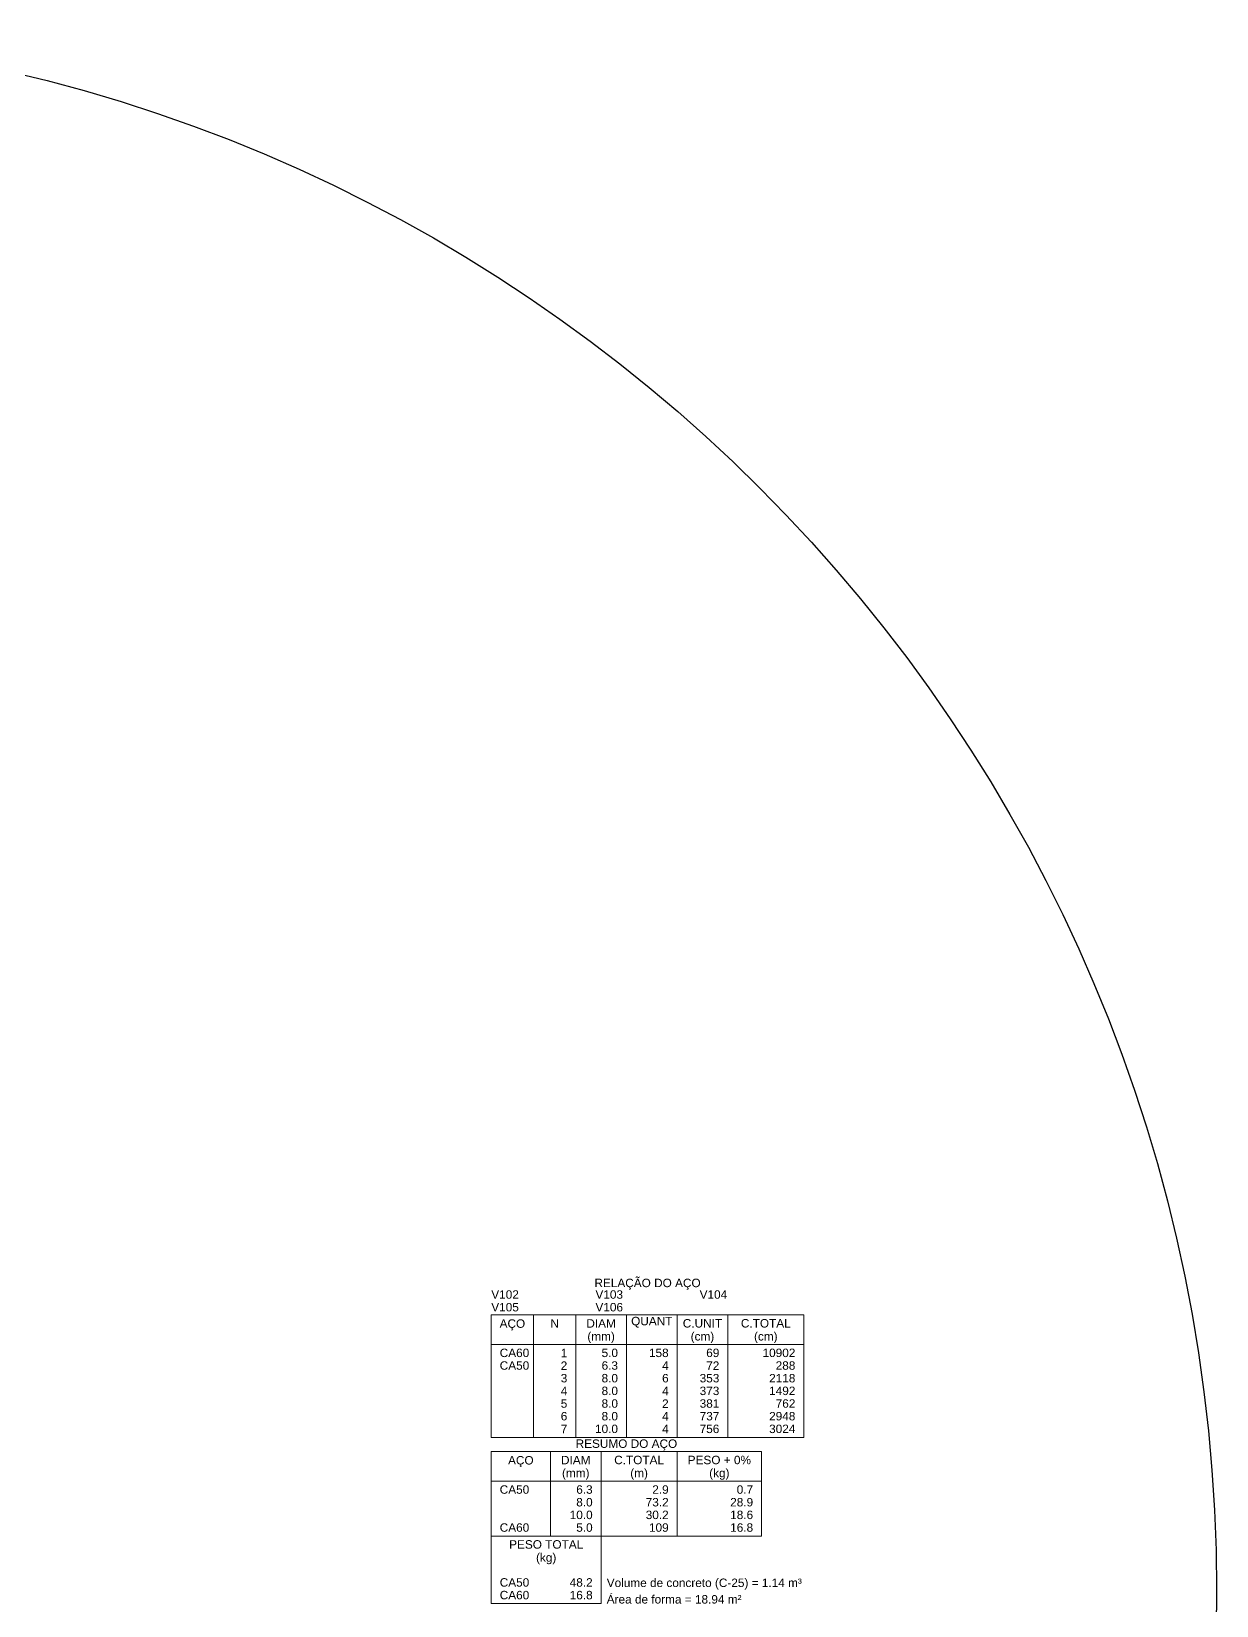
# Model space of a CAD drawing. Extents: x 5006 to 5323, y 875 to 3681.
# Drawn here: x 5241.2 to 5300.6, y 2807.4 to 2886.4 of the extents above; entities that cross this region are included whole.
import ezdxf

# ---------------------------------------------------------------- set-up
doc = ezdxf.new("R2010")
doc.units = 0
doc.header["$LTSCALE"] = 2
doc.layers.add('DT-Relação do aço', color=9, linetype='Continuous', lineweight=5)
doc.styles.add('ARIAL', font='arial.ttf')

msp = doc.modelspace()

# ---------------------------------------------------------------- linework, layer by layer
msp.add_circle((5222.4253, 2808.1714), 78.188)
at = {"layer": 'DT-Relação do aço', "color": 251, "linetype": 'Continuous', "true_color": 0x636466}
for p, q in [((5264.2433, 2821.9792), (5279.9165, 2821.9792)), ((5264.2433, 2821.9792), (5264.2433, 2815.837)), ((5266.3613, 2821.9792), (5266.3613, 2815.837)), ((5268.4793, 2821.9792), (5268.4793, 2815.837)), ((5271.0209, 2821.9792), (5271.0209, 2815.837)), ((5273.5625, 2821.9792), (5273.5625, 2815.837)), ((5276.1041, 2821.9792), (5276.1041, 2815.837)), ((5279.9165, 2821.9792), (5279.9165, 2815.837)), ((5264.2433, 2820.4966), (5279.9165, 2820.4966)), ((5264.2433, 2815.837), (5279.9165, 2815.837)), ((5264.2433, 2815.1228), (5264.2433, 2810.8868)), ((5264.2433, 2815.1228), (5277.7985, 2815.1228)), ((5267.2085, 2815.1228), (5267.2085, 2810.8868)), ((5269.7501, 2815.1228), (5269.7501, 2810.8868)), ((5273.5625, 2815.1228), (5273.5625, 2810.8868)), ((5277.7985, 2815.1228), (5277.7985, 2810.8868)), ((5264.2433, 2813.6402), (5277.7985, 2813.6402)), ((5264.2433, 2810.8868), (5277.7985, 2810.8868)), ((5264.2433, 2810.8868), (5264.2433, 2807.498)), ((5269.7501, 2807.498), (5269.7501, 2810.8868)), ((5264.2433, 2807.498), (5269.7501, 2807.498))]:
    msp.add_line(p, q, dxfattribs=at)

# ---------------------------------------------------------------- texts
at = {"layer": 'DT-Relação do aço', "color": 251, "linetype": 'Continuous', "true_color": 0x636466, "char_height": 0.4236, "line_spacing_factor": 0.798, "style": 'ARIAL'}
for s, insert, width, attachment_point in [('RELAÇÃO DO AÇO', (5272.0795, 2823.2439), 10.681309, 8), ('V102', (5264.2433, 2822.7872), 2.771138, 7), ('V103', (5269.4677, 2822.7872), 2.771138, 7), ('V104', (5274.6921, 2822.7872), 2.771138, 7), ('V105', (5264.2433, 2822.1518), 2.771138, 7), ('V106', (5269.4677, 2822.1518), 2.771138, 7), ('QUANT', (5272.2917, 2821.3438), 4.152941, 8), ('AÇO', (5265.3025, 2821.2042), 2.571255, 8), ('N', (5267.4203, 2821.3438), 0.856892, 8), ('DIAM', (5269.7501, 2821.3438), 2.966387, 8), ('(mm)', (5269.7505, 2820.5682), 2.767082, 8), ('C.UNIT', (5274.8333, 2821.3438), 3.954796, 8), ('(cm)', (5274.8335, 2820.5682), 2.37195, 8), ('C.TOTAL', (5278.0103, 2821.3438), 5.010412, 8), ('(cm)', (5278.0105, 2820.5682), 2.37195, 8), ('CA60', (5264.6669, 2819.8612), 2.968125, 7), ('1', (5268.0557, 2819.8612), 0.659905, 9), ('5.0', (5270.5973, 2819.8612), 1.649473, 9), ('158', (5273.1389, 2819.8612), 1.979715, 9), ('69', (5275.6805, 2819.8612), 1.31981, 9), ('10902', (5279.4929, 2819.8612), 3.299526, 9), ('CA50', (5264.6669, 2819.2258), 2.968125, 7), ('2', (5268.0557, 2819.2258), 0.659905, 9), ('6.3', (5270.5973, 2819.2258), 1.649473, 9), ('4', (5273.1389, 2819.2258), 0.659905, 9), ('72', (5275.6805, 2819.2258), 1.31981, 9), ('288', (5279.4929, 2819.2258), 1.979715, 9), ('3', (5268.0557, 2818.5904), 0.659905, 9), ('8.0', (5270.5973, 2818.5904), 1.649473, 9), ('6', (5273.1389, 2818.5904), 0.659905, 9), ('353', (5275.6805, 2818.5904), 1.979715, 9), ('2118', (5279.4929, 2818.5904), 2.639621, 9), ('4', (5268.0557, 2817.955), 0.659905, 9), ('8.0', (5270.5973, 2817.955), 1.649473, 9), ('4', (5273.1389, 2817.955), 0.659905, 9), ('373', (5275.6805, 2817.955), 1.979715, 9), ('1492', (5279.4929, 2817.955), 2.639621, 9), ('5', (5268.0557, 2817.3196), 0.659905, 9), ('6', (5268.0557, 2816.6842), 0.659905, 9), ('8.0', (5270.5973, 2817.3196), 1.649473, 9), ('8.0', (5270.5973, 2816.6842), 1.649473, 9), ('4', (5273.1389, 2816.6842), 0.659905, 9), ('2', (5273.1389, 2817.3196), 0.659905, 9), ('381', (5275.6805, 2817.3196), 1.979715, 9), ('737', (5275.6805, 2816.6842), 1.979715, 9), ('2948', (5279.4929, 2816.6842), 2.639621, 9), ('762', (5279.4929, 2817.3196), 1.979715, 9), ('7', (5268.0557, 2816.0488), 0.659905, 9), ('10.0', (5270.5973, 2816.0488), 2.309378, 9), ('4', (5273.1389, 2816.0488), 0.659905, 9), ('756', (5275.6805, 2816.0488), 1.979715, 9), ('3024', (5279.4929, 2816.0488), 2.639621, 9), ('RESUMO DO AÇO', (5271.0205, 2815.1821), 10.218391, 8), ('AÇO', (5265.7255, 2814.348), 2.571255, 8), ('DIAM', (5268.4793, 2814.4874), 2.966387, 8), ('C.TOTAL', (5271.6563, 2814.4874), 5.010412, 8), ('PESO + 0%', (5275.6805, 2814.4874), 6.364406, 8), ('(mm)', (5268.4795, 2813.712), 2.767082, 8), ('(m)', (5271.6565, 2813.712), 1.778673, 8), ('(kg)', (5275.6805, 2813.712), 2.043446, 8), ('CA50', (5264.6669, 2813.0048), 2.968125, 7), ('6.3', (5269.3265, 2813.0048), 1.649473, 9), ('2.9', (5273.1389, 2813.0048), 1.649473, 9), ('0.7', (5277.3749, 2813.0048), 1.649473, 9), ('8.0', (5269.3265, 2812.3694), 1.649473, 9), ('73.2', (5273.1389, 2812.3694), 2.309378, 9), ('28.9', (5277.3749, 2812.3694), 2.309378, 9), ('10.0', (5269.3265, 2811.734), 2.309378, 9), ('30.2', (5273.1389, 2811.734), 2.309378, 9), ('18.6', (5277.3749, 2811.734), 2.309378, 9), ('CA60', (5264.6669, 2811.0986), 2.968125, 7), ('5.0', (5269.3265, 2811.0986), 1.649473, 9), ('109', (5273.1389, 2811.0986), 1.979715, 9), ('16.8', (5277.3749, 2811.0986), 2.309378, 9), ('PESO TOTAL', (5266.9967, 2810.2514), 7.450729, 8), ('(kg)', (5266.9965, 2809.476), 2.043446, 8), ('CA50', (5264.6669, 2808.3452), 2.968125, 7), ('48.2', (5269.3265, 2808.3452), 2.309378, 9), ('Volume de concreto (C-25) = 1.14 m³', (5270.0331, 2808.2052), 19.619866, 7), ('CA60', (5264.6669, 2807.7098), 2.968125, 7), ('16.8', (5269.3265, 2807.7098), 2.309378, 9), ('Área de forma = 18.94 m²', (5270.0329, 2807.498), 13.553258, 7)]:
    msp.add_mtext(s, dxfattribs=dict(at, insert=insert, width=width, attachment_point=attachment_point))

doc.saveas('drawing.dxf')
